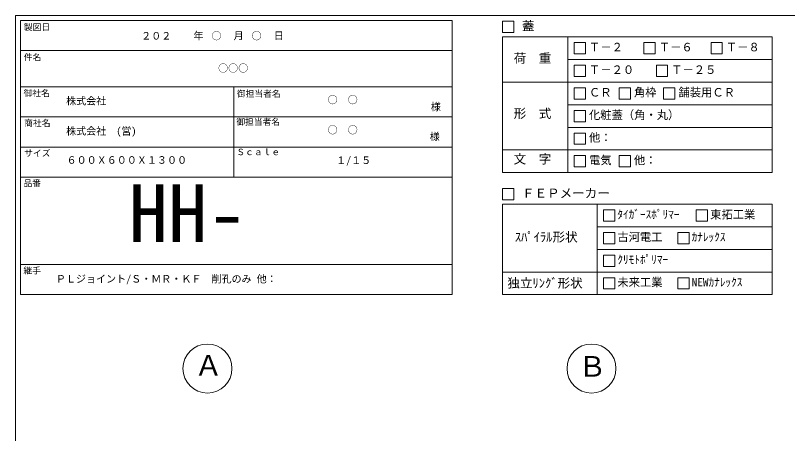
# Model space of a CAD drawing. Units: millimetres, scale not verified. Extents: x -4890 to 4890, y -2292 to 2292.
# Drawn here: x -1230 to 1846, y 627 to 2292 of the extents above; entities that cross this region are included whole.
import ezdxf
from ezdxf.enums import TextEntityAlignment as Align

# ---------------------------------------------------------------- set-up
doc = ezdxf.new("R2010")
doc.units = ezdxf.units.MM
doc.header["$LTSCALE"] = 10
for name, color, linetype, lineweight in [('0-2_waku', 7, 'Continuous', 18), ('0-3_gaikei', 7, 'Continuous', 18), ('0-E_文字１', 7, 'Continuous', 18), ('1-5_文字２', 7, 'Continuous', 5)]:
    doc.layers.add(name, color=color, linetype=linetype, lineweight=lineweight)
doc.styles.add('ＭＳ ゴシック', font='')
doc.styles.get('ＭＳ ゴシック').set_extended_font_data('MS Gothic')

msp = doc.modelspace()

# ---------------------------------------------------------------- linework, layer by layer
at = {"layer": '0-2_waku'}
for p, q in [((-1230, 2292.25), (-1230, -1982.75)), ((-1230, 2292.25), (-1230, -1982.75)), ((-1230, 2292.25), (4890, 2292.25)), ((-1230, 2292.25), (4890, 2292.25)), ((-1230, 2292.25), (-1230, -1982.75)), ((-1230, 2292.25), (-1230, -1982.75)), ((-1230, 2292.25), (-1230, -1982.75)), ((-1230, 2292.25), (-1230, -1982.75)), ((-1230, 2292.25), (-1230, -1982.75)), ((-1210, 2272.25), (-1210, 1180.25)), ((-1210, 2272.25), (510, 2272.25)), ((-1210, 2272.25), (-1210, 1180.25)), ((-1210, 2272.25), (510, 2272.25)), ((-1210, 2272.25), (-1210, 1180.25)), ((510, 2272.25), (510, 1180.25)), ((710, 2206.48), (1785, 2206.48)), ((710, 2206.48), (710, 1666.48)), ((970.67, 2206.48), (970.67, 1666.48)), ((1785, 2206.48), (1785, 1666.48)), ((-1210, 2152.25), (510, 2152.25)), ((-1210, 2152.25), (510, 2152.25)), ((-1210, 2152.25), (510, 2152.25)), ((-1210, 2152.25), (510, 2152.25)), ((970.67, 2116.48), (1785, 2116.48)), ((-1210, 2008.25), (510, 2008.25)), ((-1210, 2008.25), (510, 2008.25)), ((-360, 2008.25), (-360, 1648.25)), ((710, 2026.48), (1785, 2026.48)), ((970.67, 1936.48), (1785, 1936.48)), ((-1210, 1888.25), (510, 1888.25)), ((970.67, 1846.48), (1785, 1846.48)), ((-1210, 1768.25), (510, 1768.25)), ((710, 1756.48), (1785, 1756.48)), ((710, 1666.48), (1785, 1666.48)), ((-1210, 1648.25), (510, 1648.25)), ((710, 1540.25), (1785, 1540.25)), ((710, 1540.25), (710, 1180.25)), ((1087.82, 1540.25), (1087.82, 1180.25)), ((1785, 1540.25), (1785, 1180.25)), ((1087.82, 1450.25), (1785, 1450.25)), ((1087.82, 1360.25), (1785, 1360.25)), ((-1210, 1300.25), (510, 1300.25)), ((710, 1270.25), (1785, 1270.25)), ((-1210, 1180.25), (510, 1180.25)), ((710, 1180.25), (1785, 1180.25)), ((710, 1180.25), (1785, 1180.25))]:
    msp.add_line(p, q, dxfattribs=at)
at = {"layer": '0-3_gaikei'}
for centre in [(-464.99, 886), (1065.01, 886)]:
    msp.add_circle(centre, 97.5, dxfattribs=at)
at = {"layer": '0-E_文字１'}
for p, q in [((710, 2269.29), (710, 2224.29)), ((710, 2224.29), (755, 2224.29)), ((995.97, 2183.98), (1040.97, 2183.98)), ((995.97, 2183.98), (995.97, 2138.98)), ((995.97, 2183.98), (995.97, 2138.98)), ((995.97, 2183.98), (1040.97, 2183.98)), ((995.97, 2183.98), (995.97, 2138.98)), ((995.97, 2183.98), (1040.97, 2183.98)), ((1040.97, 2183.98), (1040.97, 2138.98)), ((1040.97, 2183.98), (1040.97, 2138.98)), ((1040.97, 2183.98), (1040.97, 2138.98)), ((1274.05, 2183.98), (1319.05, 2183.98)), ((1274.05, 2183.98), (1274.05, 2138.98)), ((1319.05, 2183.98), (1319.05, 2138.98)), ((1541.26, 2183.98), (1586.26, 2183.98)), ((1541.26, 2183.98), (1541.26, 2138.98)), ((1586.26, 2183.98), (1586.26, 2138.98)), ((995.97, 2138.98), (1040.97, 2138.98)), ((995.97, 2138.98), (1040.97, 2138.98)), ((995.97, 2138.98), (1040.97, 2138.98)), ((1274.05, 2138.98), (1319.05, 2138.98)), ((1541.26, 2138.98), (1586.26, 2138.98)), ((995.97, 2093.98), (1040.97, 2093.98)), ((995.97, 2093.98), (995.97, 2048.98)), ((1040.97, 2093.98), (1040.97, 2048.98)), ((1323.45, 2093.98), (1368.45, 2093.98)), ((1323.45, 2093.98), (1323.45, 2048.98)), ((1368.45, 2093.98), (1368.45, 2048.98)), ((995.97, 2048.98), (1040.97, 2048.98)), ((1323.45, 2048.98), (1368.45, 2048.98)), ((995.97, 2003.98), (1040.97, 2003.98)), ((995.97, 2003.98), (995.97, 1958.98)), ((995.97, 2003.98), (995.97, 1958.98)), ((1040.97, 2003.98), (1040.97, 1958.98)), ((1040.97, 2003.98), (1040.97, 1958.98)), ((1174.96, 2003.98), (1219.96, 2003.98)), ((1174.96, 2003.98), (1174.96, 1958.98)), ((1219.96, 2003.98), (1219.96, 1958.98)), ((1352.47, 2003.98), (1397.47, 2003.98)), ((1352.47, 2003.98), (1352.47, 1958.98)), ((1397.47, 2003.98), (1397.47, 1958.98)), ((995.97, 1958.98), (1040.97, 1958.98)), ((995.97, 1958.98), (1040.97, 1958.98)), ((1174.96, 1958.98), (1219.96, 1958.98)), ((1352.47, 1958.98), (1397.47, 1958.98)), ((995.97, 1913.98), (995.97, 1868.98)), ((1040.97, 1913.98), (1040.97, 1868.98)), ((995.97, 1868.98), (1040.97, 1868.98)), ((995.97, 1823.98), (1040.97, 1823.98)), ((995.97, 1823.98), (995.97, 1778.98)), ((995.97, 1823.98), (995.97, 1778.98)), ((1040.97, 1823.98), (1040.97, 1778.98)), ((1040.97, 1823.98), (1040.97, 1778.98)), ((995.97, 1778.98), (1040.97, 1778.98)), ((995.97, 1778.98), (1040.97, 1778.98)), ((995.97, 1733.98), (995.97, 1688.98)), ((1174.96, 1733.98), (1174.96, 1688.98)), ((995.97, 1688.98), (1040.97, 1688.98)), ((1174.96, 1688.98), (1219.96, 1688.98)), ((710, 1603.07), (710, 1558.07)), ((710, 1558.07), (755, 1558.07)), ((1113.12, 1517.75), (1113.12, 1472.75)), ((1482.7, 1517.75), (1527.7, 1517.75)), ((1482.7, 1517.75), (1482.7, 1472.75)), ((1482.7, 1517.75), (1527.7, 1517.75)), ((1482.7, 1517.75), (1482.7, 1472.75)), ((1482.7, 1517.75), (1527.7, 1517.75)), ((1482.7, 1517.75), (1482.7, 1472.75)), ((1527.7, 1517.75), (1527.7, 1472.75)), ((1527.7, 1517.75), (1527.7, 1472.75)), ((1527.7, 1517.75), (1527.7, 1472.75)), ((1113.12, 1472.75), (1158.12, 1472.75)), ((1482.7, 1472.75), (1527.7, 1472.75)), ((1482.7, 1472.75), (1527.7, 1472.75)), ((1482.7, 1472.75), (1527.7, 1472.75)), ((1113.12, 1427.75), (1158.12, 1427.75)), ((1113.12, 1427.75), (1113.12, 1382.75)), ((1158.12, 1427.75), (1158.12, 1382.75)), ((1409.02, 1427.75), (1409.02, 1382.75)), ((1113.12, 1382.75), (1158.12, 1382.75)), ((1409.02, 1382.75), (1454.02, 1382.75)), ((1113.12, 1337.75), (1113.12, 1292.75)), ((1113.12, 1292.75), (1158.12, 1292.75)), ((1113.12, 1247.75), (1158.12, 1247.75)), ((1113.12, 1247.75), (1113.12, 1202.75)), ((1158.12, 1247.75), (1158.12, 1202.75)), ((1409.02, 1247.75), (1454.02, 1247.75)), ((1409.02, 1247.75), (1409.02, 1202.75)), ((1454.02, 1247.75), (1454.02, 1202.75)), ((1113.12, 1202.75), (1158.12, 1202.75)), ((1409.02, 1202.75), (1454.02, 1202.75))]:
    msp.add_line(p, q, dxfattribs=at)
for points in [[(710, 2269.29), (755, 2269.29), (755, 2224.29)], [(710, 2269.29), (755, 2269.29), (755, 2224.29)], [(995.97, 2003.98), (1040.97, 2003.98), (1040.97, 1958.98)], [(995.97, 2003.98), (995.97, 1958.98), (1040.97, 1958.98)], [(995.97, 1913.98), (1040.97, 1913.98), (1040.97, 1868.98)], [(995.97, 1823.98), (1040.97, 1823.98), (1040.97, 1778.98)], [(995.97, 1823.98), (995.97, 1778.98), (1040.97, 1778.98)], [(995.97, 1733.98), (1040.97, 1733.98), (1040.97, 1688.98)], [(1174.96, 1733.98), (1219.96, 1733.98), (1219.96, 1688.98)], [(710, 1603.07), (755, 1603.07), (755, 1558.07)], [(1113.12, 1517.75), (1158.12, 1517.75), (1158.12, 1472.75)], [(1409.02, 1427.75), (1454.02, 1427.75), (1454.02, 1382.75)], [(1113.12, 1337.75), (1158.12, 1337.75), (1158.12, 1292.75)]]:
    msp.add_lwpolyline(points, dxfattribs=at)

# ---------------------------------------------------------------- texts
at = {"layer": '0-E_文字１', "style": 'ＭＳ ゴシック'}
for s, height, p in [('製図日', 24.93, (-1196.73, 2225.81)), ('蓋', 36.66, (788.09, 2221.37)), ('\u3000\u3000年\u3000\u3000\u3000月\u3000\u3000\u3000日', 29.33, (-600.69, 2188.2)), ('Ｔ－２', 32.99, (1055.11, 2139.46)), ('Ｔ－６', 32.99, (1333.19, 2139.46)), ('Ｔ－８', 32.99, (1600.4, 2139.46)), ('件名', 24.93, (-1196.73, 2105.81)), ('荷\u3000重', 36.66, (754.96, 2092.67)), ('Ｔ－２０', 32.99, (1055.11, 2049.46)), ('Ｔ－２５', 32.99, (1382.59, 2049.46)), ('ＣＲ', 32.99, (1055.11, 1959.46)), ('角枠', 32.99, (1234.11, 1959.46)), ('舗装用ＣＲ', 32.99, (1411.61, 1959.46)), ('御社名', 24.93, (-1197.7, 1962.8)), ('御担当者名', 24.93, (-347.79, 1960.59)), ('御担当者名', 24.93, (-347.79, 1960.59)), ('様', 29.33, (424.95, 1905.09)), ('形\u3000式', 36.66, (754.96, 1872.71)), ('化粧蓋（角・丸）', 32.99, (1055.11, 1869.46)), ('商社名', 24.93, (-1195.1, 1843.76)), ('御担当者名', 24.93, (-350.01, 1848.28)), ('様', 29.33, (420.46, 1786.17)), ('他：', 32.99, (1055.11, 1779.46)), ('サイズ', 24.93, (-1195.1, 1723.76)), ('Ｓｃａｌｅ', 24.93, (-350.01, 1728.28)), ('６００Ｘ６００Ｘ１３００', 29.33, (-1026.3, 1692.72)), ('１/１５', 29.33, (47.55, 1691.77)), ('文\u3000字', 36.66, (754.96, 1691.23)), ('電気', 32.99, (1055.11, 1689.46)), ('他：', 32.99, (1234.11, 1689.46)), ('品番', 24.93, (-1198.1, 1604.11)), ('HH-', 230.9, (-779.27, 1320.09)), ('ＦＥＰメーカー', 36.66, (788.09, 1555.15)), ('ﾀｲｶﾞｰｽﾎﾟﾘﾏｰ', 32.99, (1168.09, 1473.24)), ('東拓工業', 32.99, (1537.67, 1473.24)), ('ｽﾊﾟｲﾗﾙ形状', 36.66, (759.62, 1380.59)), ('古河電工', 32.99, (1168.09, 1383.24)), ('ｶﾅﾚｯｸｽ', 32.99, (1463.99, 1383.24)), ('ｸﾘﾓﾄﾎﾟﾘﾏｰ', 32.99, (1168.09, 1293.24)), ('継手', 24.93, (-1198.1, 1256.11)), ('ＰＬジョイント/Ｓ・ＭＲ・ＫＦ\u3000削孔のみ 他：', 29.33, (-1069.01, 1219.46)), ('独立ﾘﾝｸﾞ形状', 36.66, (730.09, 1197.11)), ('未来工業', 32.99, (1168.09, 1203.24)), ('NEWｶﾅﾚｯｸｽ', 32.99, (1463.99, 1203.24)), ('Ａ', 82.48, (-517.31, 832.82)), ('Ｂ', 82.48, (1011.89, 828.48))]:
    msp.add_text(s, height=height, dxfattribs=at).set_placement(p, align=Align.BOTTOM_LEFT)
at = {"layer": '1-5_文字２', "style": 'ＭＳ ゴシック'}
for s, p in [('\u3000\u3000２０２\u3000\u3000\u3000\u3000○\u3000\u3000\u3000○', (-809.17, 2187.42)), ('○○○', (-422.49, 2058.59)), ('株式会社', (-1028, 1928.34)), ('○\u3000○', (13.78, 1932.72)), ('株式会社\u3000(営)', (-1028, 1808.34)), ('○\u3000○', (13.78, 1812.72))]:
    msp.add_text(s, height=29.33, dxfattribs=at).set_placement(p, align=Align.BOTTOM_LEFT)

doc.saveas('drawing.dxf')
